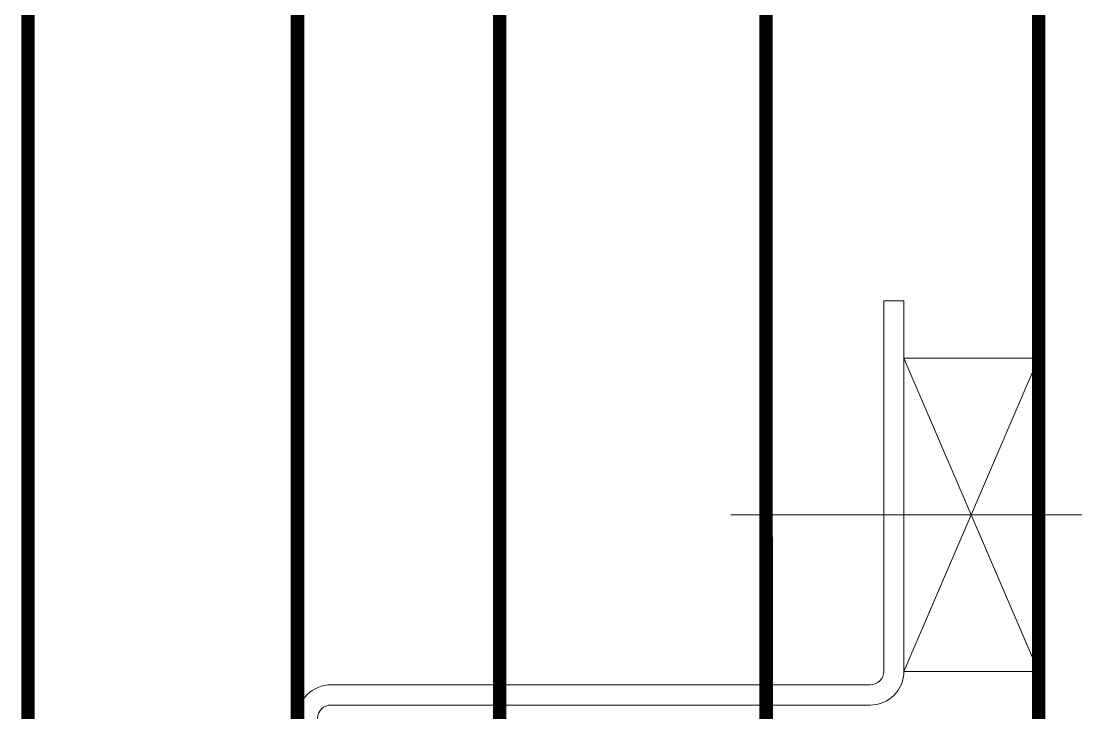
# Model space of a CAD drawing. Extents: x -1457 to 23780, y -2071 to 4205.
# Drawn here: x 7092.4 to 7108.05, y 1831.03 to 1841.3 of the extents above; entities that cross this region are included whole.
import ezdxf

# ---------------------------------------------------------------- set-up
doc = ezdxf.new("R2010")
doc.units = 0
doc.header["$MEASUREMENT"] = 0
doc.linetypes.add('HIDDEN', pattern=[0.375, 0.25, -0.125])
doc.layers.get('0').update_dxf_attribs({"color": 9, "lineweight": 9})
doc.layers.add('M-TEFRIS2-015', color=129, linetype='Continuous', lineweight=9)

# ---------------------------------------------------------------- blocks, each defined once
blk = doc.blocks.new('p- alum kaplama profil')
at = {"lineweight": 13}
blk.add_lwpolyline([(7.116, 12.591), (7.116, 26.491)], dxfattribs=at)
at = {"lineweight": 5}
blk.add_lwpolyline([(9.441, 15.16), (4.791, 15.16), (4.791, 17.159), (9.441, 17.159)], close=True, dxfattribs=at)
for points in [[(4.791, 15.16), (9.441, 17.159)], [(9.441, 15.16), (4.791, 17.159)]]:
    blk.add_lwpolyline(points, dxfattribs=at)
at = {"lineweight": 18}
blk.add_lwpolyline([(4.091, 6.157), (-1.409, 6.157), (-1.409, 6.457), (4.091, 6.457, 0.414214), (4.291, 6.657), (4.291, 14.66, -0.414214), (4.791, 15.16), (10.291, 15.16), (10.291, 14.86), (4.791, 14.86, 0.414214), (4.591, 14.66), (4.591, 6.657, -0.414214)], format="xyb", close=True, dxfattribs=at)

msp = doc.modelspace()

# ---------------------------------------------------------------- linework, layer by layer
at = {"layer": 'M-TEFRIS2-015', "linetype": 'HIDDEN', "lineweight": 0, "const_width": 0.2}
for points in [[(7092.5, 1823.473), (7092.498, 2840), (7985.666, 2840)], [(7096.5, 1818.188), (7096.498, 2836), (7986.448, 2836)], [(7107.5, 1825), (7099.5, 1825), (7099.5, 2833), (7980, 2833), (7980, 2825)], [(7980, 2829), (7103.289, 2829), (7103.457, 1825)], [(7107.5, 2390), (7107.5, 2390), (7107.5, 1825), (7127.5, 1825), (7127.5, 2390)]]:
    msp.add_lwpolyline(points, dxfattribs=at)

# ---------------------------------------------------------------- block references
at = {"layer": 'M-TEFRIS2-015', "linetype": 'HIDDEN', "lineweight": 0, "xscale": -1, "rotation": 270}
msp.add_blockref('p- alum kaplama profil', (7090.341, 1826.859), dxfattribs=at)

doc.saveas('drawing.dxf')
